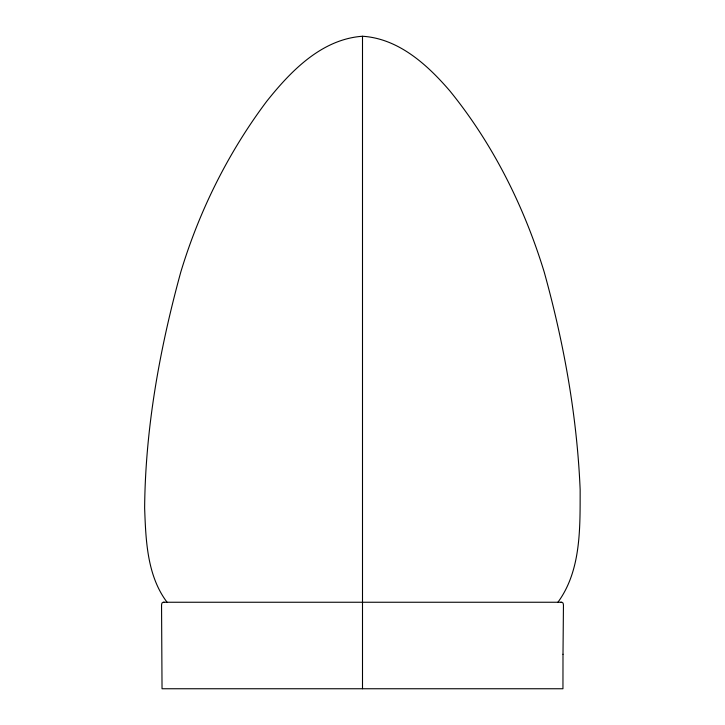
<?xml version="1.0" encoding="UTF-8"?>
<svg xmlns="http://www.w3.org/2000/svg" width="725" height="725" viewBox="0 0 725 725"><rect width="100%" height="100%" fill="white"/><g stroke="black" fill="none" stroke-linecap="round" stroke-linejoin="round"><path stroke-width="1.09" d="M557.77 602.466C581.332 570.484 580.045 527.664 580.154 489.765C577.055 416.177 563.914 343.115 544.257 272.21C524.266 206.788 493.1 144.139 449.872 90.933C427.369 64.77 398.687 38.561 362.5 36.25C321.601 39.177 290.788 71.086 266.7 101.337C228.221 152.567 199.239 210.893 180.743 272.21C159.708 348.988 145.29 428.267 144.637 508.053C145.807 540.143 146.994 575.84 167.23 602.466M560.543 602.403L561.286 602.248M163.714 602.248L164.457 602.403M362.5 36.25L362.5 688.75M562.999 654.258L562.953 688.75L162.038 688.75L161.548 604.931L161.947 603.064L163.098 602.248L561.902 602.248L563.053 603.064L563.452 604.931L562.999 654.258"/></g></svg>
